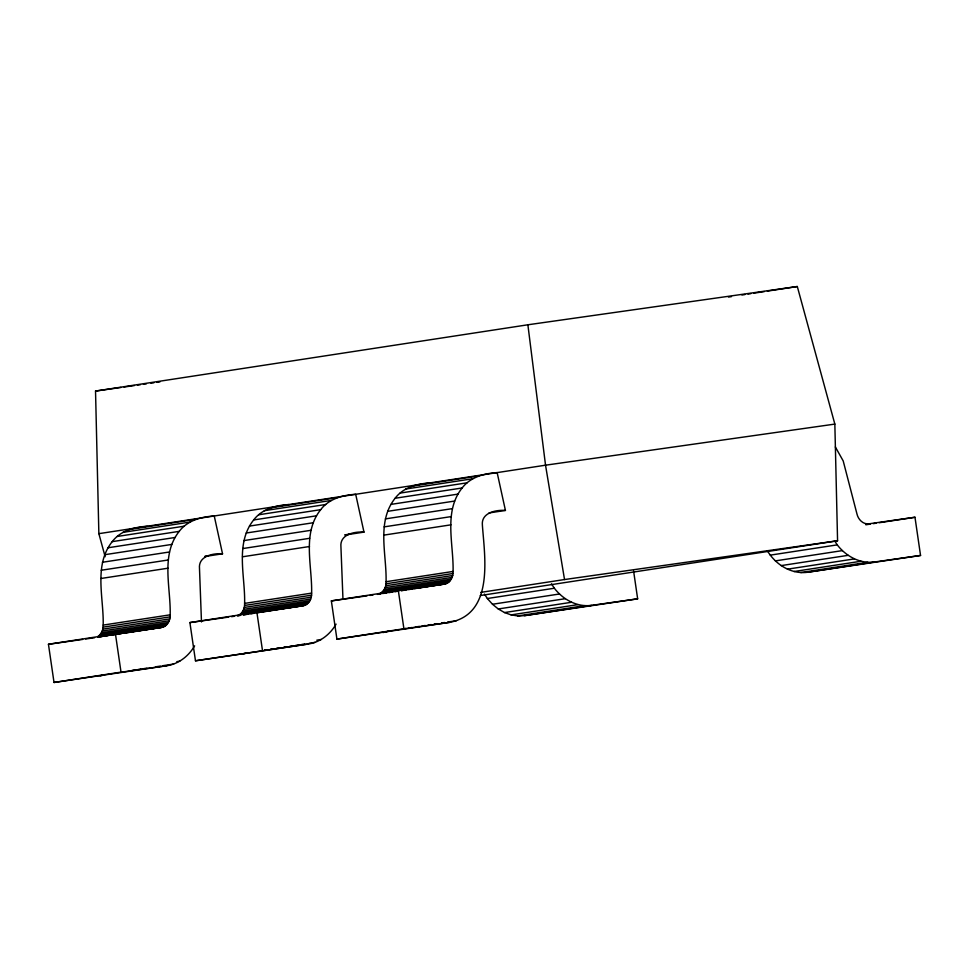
<?xml version="1.0" encoding="UTF-8"?>
<svg xmlns="http://www.w3.org/2000/svg" width="969" height="969" viewBox="0 0 969 969"><rect width="100%" height="100%" fill="white"/><g stroke="black" fill="none" stroke-linecap="round" stroke-linejoin="round"><path stroke-width="1.45" d="M97.724 636.609C101.612 634.235 103.368 629.487 103.174 625.09C103.925 597.873 93.363 565.327 112.222 541.635C120.459 530.733 134.219 527.063 147.252 526.252M124.323 633.157L161.544 627.452C167.358 626.555 170.532 620.257 170.169 614.818C170.932 587.602 160.357 555.055 179.217 531.363C187.465 520.462 201.225 516.792 214.246 515.98L222.531 553.796L204.665 556.533M201.479 621.941L199.493 568.488C198.197 556.036 213.071 553.069 222.531 553.796M240.603 615.182L237.623 615.642C242.504 613.837 244.878 608.326 244.612 603.396C245.375 576.18 234.813 543.645 253.66 519.953C261.909 509.052 275.668 505.382 288.689 504.558M276.189 609.876L302.994 605.77C308.808 604.874 311.982 598.576 311.618 593.125C312.369 565.908 301.807 533.374 320.666 509.682C328.915 498.781 342.675 495.111 355.696 494.287L363.981 532.114L344.952 535.021M342.953 598.89L340.931 546.795C339.647 534.355 354.521 531.387 363.981 532.114M380.417 593.9L377.438 594.36C383.252 593.464 386.425 587.166 386.062 581.715C386.825 554.498 376.251 521.952 395.11 498.26C403.358 487.359 417.118 483.701 430.139 482.877M414.659 588.643L444.444 584.089C450.246 583.193 453.431 576.894 453.068 571.444C453.819 544.227 443.257 511.68 462.116 487.988C470.365 477.087 484.112 473.429 497.145 472.606L505.43 510.433L489.054 512.94M194.624 645.802C188.81 655.928 178.853 663.898 167.116 665.655L54.022 682.479L48.45 644.276L164.718 626.337M336.073 624.121C330.259 634.247 320.303 642.217 308.566 643.973L195.472 660.785L189.9 622.582L306.168 604.644M447.617 582.963L331.35 600.901L336.921 639.104L450.016 622.292C494.372 613.474 484.621 556.787 482.38 525.113C481.096 512.674 495.971 509.706 505.43 510.433M100.122 675.926L104.034 674.969M241.572 654.245L248.088 652.646M383.009 632.563L388.23 631.279M105.161 556.751L98.862 533.665L95.531 391.064L527.875 324.785L797.305 286.521L834.842 424.095L837.567 540.763L480.333 595.535M728.482 297.071L731.474 296.611M741.951 295.012L744.943 294.552M747.935 294.091L750.927 293.631M753.918 293.171L764.384 291.572M767.375 291.112L797.305 286.521M98.862 533.665L545.535 465.193L834.842 424.095M129.01 529.51L196.017 519.239M270.46 507.829L337.466 497.557M411.91 486.135L478.904 475.864M122.845 532.381L189.851 522.109M264.295 510.699L331.289 500.428M405.745 489.018L472.739 478.747M117.201 536.463L184.195 526.191M258.65 514.781L325.645 504.51M400.088 493.088L467.094 482.816M112.222 541.635L179.217 531.363M253.66 519.953L320.666 509.682M395.11 498.26L462.116 487.988M108.031 547.764L175.038 537.492M249.481 526.082L316.475 515.811M390.931 504.401L457.925 494.129M104.749 554.704L171.755 544.433M246.199 533.023L313.205 522.751M387.648 511.329L454.643 501.058M102.46 562.262L169.454 551.991M243.909 540.581L310.904 530.309M385.347 518.899L452.353 508.628M101.212 570.256L168.206 559.985M242.662 548.575L309.656 538.304M384.099 526.882L451.106 516.61M205.137 556.303L208.117 555.843M345.097 534.84L349.567 534.161M101.042 578.469L168.049 568.197M242.492 556.787L309.486 546.516M383.942 535.106L450.936 524.835M103.174 625.09L170.169 614.818M244.612 603.396L311.618 593.125M386.062 581.715L453.068 571.444M103.126 627.137L170.132 616.865M244.576 605.455L311.57 595.184M386.025 583.774L453.02 573.503M102.811 629.135L169.817 618.864M244.261 607.454L311.267 597.183M385.71 585.76L452.717 575.489M102.242 631.025L169.248 620.754M243.691 609.344L310.686 599.072M385.141 587.662L452.135 577.391M101.418 632.757L168.424 622.486M242.868 611.076L309.874 600.804M384.318 589.394L451.312 579.123M100.376 634.295L167.383 624.024M241.826 612.614L308.82 602.343M383.276 590.92L450.27 580.649M99.129 635.591L166.135 625.32M240.578 613.898L307.573 603.626M382.028 592.216L449.022 581.945M97.663 637.093L163.18 627.052M243.582 614.721L304.629 605.371M379.073 593.961L398.429 590.993M401.408 590.533L446.067 583.689M99.008 637.033L101.987 636.585M104.967 636.124L107.947 635.664M110.926 635.216L121.343 633.617M237.478 615.812L240.457 615.351M243.437 614.903L247.907 614.213M250.886 613.752L253.866 613.304M256.833 612.844L259.813 612.384M262.793 611.936L273.222 610.337M383.397 593.44L386.377 592.98M389.356 592.531L392.324 592.071M395.304 591.611L398.283 591.163M401.263 590.702L405.732 590.024M408.712 589.564L411.68 589.104M865.898 524.253L914.978 517.252L920.55 555.455L807.456 572.279C791.164 574.484 775.442 564.442 767.351 550.731M865.838 524.786L870.307 524.108M873.287 523.648L876.267 523.187M879.246 522.727L914.978 517.252M480.83 592.374L564.527 579.547L837.567 540.763M484.452 594.094L487.359 598.515L554.365 588.231C562.977 599.545 577.088 607.357 591.562 605.371L637.65 598.83L633.581 570.911M770.258 555.14L837.252 544.869C845.876 556.17 859.987 563.994 874.45 562.008L920.55 555.455M487.359 598.515L492.494 604.256L559.501 593.985M775.394 560.881L842.388 550.61M492.494 604.256L498.26 608.968L565.266 598.697M781.159 565.605L848.154 555.334M176.83 661.645L179.81 661.185M316.79 640.182L321.26 639.504M498.26 608.968L504.522 612.553L571.516 602.282M787.409 569.178L854.416 558.907M54.022 682.479L121.537 672.05M131.954 670.451L134.933 669.991M137.913 669.531L140.893 669.082M143.872 668.622L146.852 668.162M155.779 666.793L160.248 666.115M163.228 665.655L173.645 664.056M195.472 660.785L308.566 643.973M264.476 650.138L267.444 649.678M270.424 649.218L273.403 648.77M276.383 648.309L279.363 647.849M283.832 647.171L286.8 646.711M289.779 646.25L292.759 645.802M295.739 645.342L298.718 644.882M301.698 644.433L304.678 643.973M309.135 643.283L315.095 642.374M336.921 639.104L405.914 628.445M408.894 627.997L411.873 627.537M416.343 626.858L419.323 626.398M422.302 625.938L425.27 625.477M428.25 625.029L431.229 624.569M434.209 624.109L437.189 623.661M441.658 622.97L444.626 622.51M447.605 622.062L456.544 620.693M504.522 612.553L511.099 614.891L578.105 604.62M793.999 571.516L860.993 561.245M511.099 614.891L517.834 615.933L584.84 605.661M800.733 572.558L867.739 562.286M517.834 615.933L524.556 615.642L591.562 605.371M807.456 572.279L874.45 562.008M637.65 598.83L524.556 615.642M95.531 391.064L120.98 387.455M123.971 387.031L134.449 385.541M137.441 385.117L140.432 384.693M143.424 384.269L146.416 383.845M150.91 383.203L153.901 382.779M156.893 382.355L159.897 381.931M444.444 584.089L398.344 590.63L403.916 628.833L450.016 622.292M331.35 600.901L367.033 595.838M370.001 595.414L372.98 594.99M302.994 605.77L256.894 612.311L262.478 650.514M189.9 622.582L228.563 617.096M231.53 616.672L234.51 616.248M161.544 627.452L115.456 634.005L121.028 672.207L167.116 665.655M48.45 644.276L82.656 639.419M85.623 638.995L94.55 637.723M868.878 523.805C863.04 524.556 858.207 519.408 856.996 514.079L843.2 460.929L835.363 446.988M835.072 541.562L837.252 544.869M551.458 583.822L554.365 588.231M564.527 579.547L545.535 465.193L527.875 324.785"/></g></svg>
